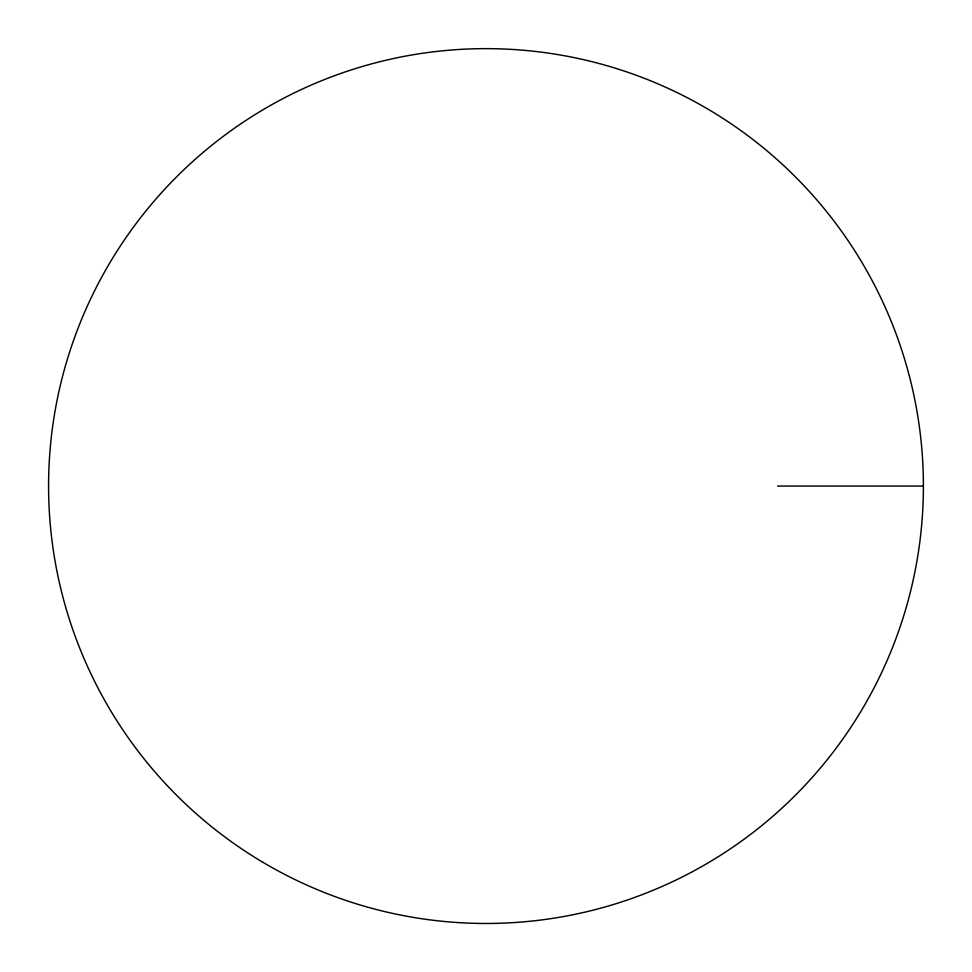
<?xml version="1.0" encoding="UTF-8"?>
<svg xmlns="http://www.w3.org/2000/svg" width="972" height="972" viewBox="0 0 972 972"><rect width="100%" height="100%" fill="white"/><g stroke="black" fill="none" stroke-linecap="round" stroke-linejoin="round"><path stroke-width="1.46" d="M777.6 486.061L923.4 486.061M262.89 862.298A437.412 437.412 0 0 0 923.376 491.152A437.412 437.412 0 0 0 271.698 104.733A437.412 437.412 0 0 0 262.89 862.298"/></g></svg>
